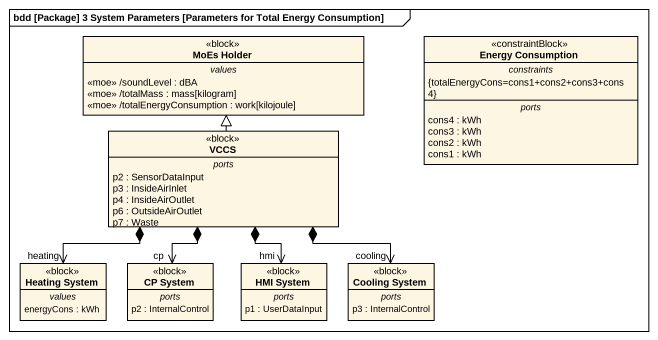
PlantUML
@startuml
mainframe bdd [Package] 3 System Parameters [Parameters for Total Energy Consumption]
hide circle
hide empty members
class "MoEs Holder" as MoEs_Holder <<block>> {
  -- values --
  <<moe>> /soundLevel : dBA
  <<moe>> /totalMass : mass[kilogram]
  <<moe>> /totalEnergyConsumption : work[kilojoule]
}
class "Energy Consumption" as Energy_Consumption <<constraintBlock>> {
  -- constraints --
  {totalEnergyCons=cons1+cons2+cons3+cons4}
  -- ports --
  cons4 : kWh
  cons3 : kWh
  cons2 : kWh
  cons1 : kWh
}
class VCCS <<block>> {
  -- ports --
  p2 : SensorDataInput
  p3 : InsideAirInlet
  p4 : InsideAirOutlet
  p6 : OutsideAirOutlet
  p7 : Waste
}
class "Heating System" as Heating_System <<block>> {
  -- values --
  energyCons : kWh
}
class "CP System" as CP_System <<block>> {
  -- ports --
  p2 : InternalControl
}
class "HMI System" as HMI_System <<block>> {
  -- ports --
  p1 : UserDataInput
}
class "Cooling System" as Cooling_System <<block>> {
  -- ports --
  p3 : InternalControl
}
VCCS -up-|> MoEs_Holder
VCCS *--> "heating" Heating_System
VCCS *--> "cp" CP_System
VCCS *--> "hmi" HMI_System
VCCS *--> "cooling" Cooling_System
@enduml
